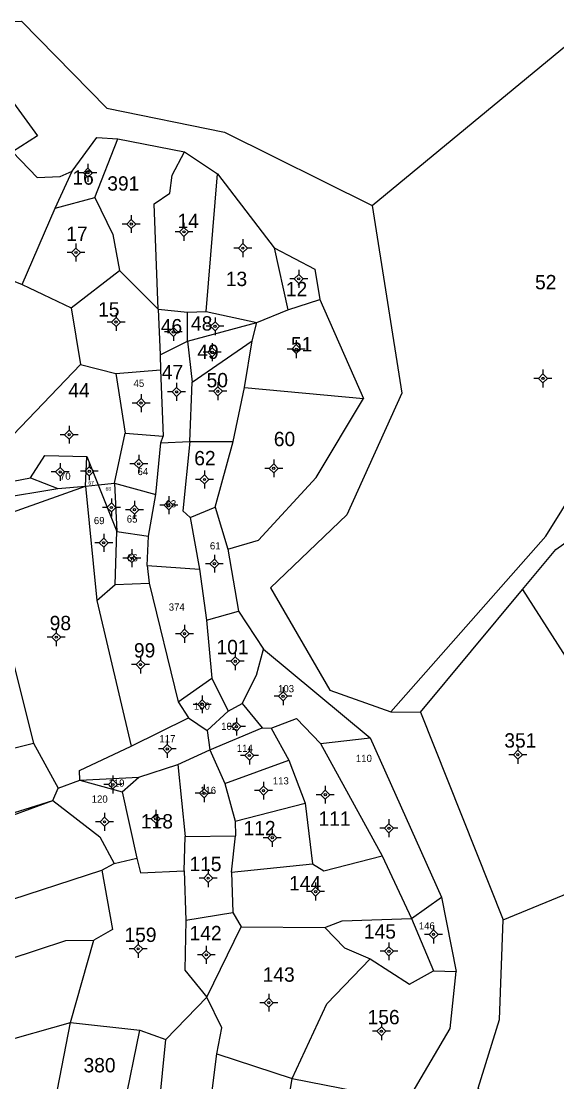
# Model space of a CAD drawing. Extents: x 551549 to 552090, y 1839470 to 1840059.
# Drawn here: x 551799.4 to 551874.1, y 1839853.3 to 1840001.3 of the extents above; entities that cross this region are included whole.
import ezdxf

# ---------------------------------------------------------------- set-up
doc = ezdxf.new("R2010")
doc.units = 0
for name, color, linetype in [('Level 10', 7, 'Continuous'), ('Level 11', 7, 'Continuous'), ('Level 6', 7, 'Continuous')]:
    doc.layers.add(name, color=color, linetype=linetype)

msp = doc.modelspace()

# ---------------------------------------------------------------- linework, layer by layer
at = {"layer": 'Level 10'}
for p, q in [((551809.64, 1839976.71), (551812.84, 1839984.87)), ((551812.84, 1839984.87), (551822.11, 1839983.06)), ((551822.11, 1839983.06), (551826.73, 1839980)), ((551804.09, 1839975.21), (551806.48, 1839980.35)), ((551825.12, 1839960.8), (551826.73, 1839980)), ((551826.73, 1839980), (551834.63, 1839969.66)), ((551804.09, 1839975.21), (551809.64, 1839976.71)), ((551799.51, 1839964.58), (551804.09, 1839975.21)), ((551834.63, 1839969.66), (551836.53, 1839961.04)), ((551791.88, 1839967.67), (551799.51, 1839964.58)), ((551806.33, 1839961.32), (551813.07, 1839966.53)), ((551813.07, 1839966.53), (551818.44, 1839961.14)), ((551799.51, 1839964.58), (551806.33, 1839961.32)), ((551836.53, 1839961.04), (551840.95, 1839962.46)), ((551840.95, 1839962.46), (551847.07, 1839948.67)), ((551806.33, 1839961.32), (551807.66, 1839953.41)), ((551818.44, 1839961.14), (551822.56, 1839960.73)), ((551818.44, 1839961.14), (551818.74, 1839954.79)), ((551822.55, 1839956.67), (551822.56, 1839960.73)), ((551822.56, 1839960.73), (551825.12, 1839960.8)), ((551825.12, 1839960.8), (551832.19, 1839959.28)), ((551832.19, 1839959.28), (551836.53, 1839961.04)), ((551822.55, 1839956.67), (551832.19, 1839959.28)), ((551831.55, 1839956.71), (551832.19, 1839959.28)), ((551818.74, 1839954.79), (551822.55, 1839956.67)), ((551822.55, 1839956.67), (551823.21, 1839950.98)), ((551823.21, 1839950.98), (551831.55, 1839956.71)), ((551830.49, 1839950.2), (551831.55, 1839956.71)), ((551818.74, 1839954.79), (551818.76, 1839952.69)), ((551798.27, 1839943.6), (551807.66, 1839953.41)), ((551807.66, 1839953.41), (551812.56, 1839952.15)), ((551812.56, 1839952.15), (551818.76, 1839952.69)), ((551812.56, 1839952.15), (551813.85, 1839943.85)), ((551818.76, 1839952.69), (551819.13, 1839943.41)), ((551822.88, 1839942.71), (551823.21, 1839950.98)), ((551828.91, 1839942.68), (551830.49, 1839950.2)), ((551830.49, 1839950.2), (551847.07, 1839948.67)), ((551812.39, 1839936.86), (551813.85, 1839943.85)), ((551813.85, 1839943.85), (551819.13, 1839943.41)), ((551818.81, 1839942.52), (551819.13, 1839943.41)), ((551818.13, 1839935.31), (551818.81, 1839942.52)), ((551818.81, 1839942.52), (551822.88, 1839942.71)), ((551822.88, 1839942.71), (551828.91, 1839942.68)), ((551826.39, 1839933.53), (551828.91, 1839942.68)), ((551808.32, 1839936.46), (551808.5, 1839940.62)), ((551808.5, 1839940.62), (551810.09, 1839936.63)), ((551781.19, 1839933.88), (551800.66, 1839937.64)), ((551800.66, 1839937.64), (551804.49, 1839936.16)), ((551782.33, 1839932.39), (551804.49, 1839936.16)), ((551791.73, 1839930.55), (551808.32, 1839936.46)), ((551804.49, 1839936.16), (551808.32, 1839936.46)), ((551808.32, 1839936.46), (551810.09, 1839936.63)), ((551808.32, 1839936.46), (551809.91, 1839920.54)), ((551810.09, 1839936.63), (551812.39, 1839936.86)), ((551810.09, 1839936.63), (551812.68, 1839930.13)), ((551812.39, 1839936.86), (551818.13, 1839935.31)), ((551812.39, 1839936.86), (551812.68, 1839930.13)), ((551817.11, 1839929.51), (551818.13, 1839935.31)), ((551822.9, 1839932.1), (551826.39, 1839933.53)), ((551826.39, 1839933.53), (551828.14, 1839927.7)), ((551822.9, 1839932.1), (551824.2, 1839924.9)), ((551812.48, 1839922.75), (551812.68, 1839930.13)), ((551812.68, 1839930.13), (551817.11, 1839929.51)), ((551816.93, 1839925.39), (551817.11, 1839929.51)), ((551828.14, 1839927.7), (551829.63, 1839919.03)), ((551816.93, 1839925.39), (551824.2, 1839924.9)), ((551816.93, 1839925.39), (551817.2, 1839922.95)), ((551824.2, 1839924.9), (551825.17, 1839917.78)), ((551809.91, 1839920.54), (551812.48, 1839922.75)), ((551812.48, 1839922.75), (551817.2, 1839922.95)), ((551817.2, 1839922.95), (551821.24, 1839906.4)), ((551855.01, 1839904.98), (551869.19, 1839922.07)), ((551869.19, 1839922.07), (551879.93, 1839905.21)), ((551809.91, 1839920.54), (551814.7, 1839900.25)), ((551825.17, 1839917.78), (551829.63, 1839919.03)), ((551829.63, 1839919.03), (551833.12, 1839913.75)), ((551825.17, 1839917.78), (551825.91, 1839909.71)), ((551833.12, 1839913.75), (551847.99, 1839901.37)), ((551821.24, 1839906.4), (551825.91, 1839909.71)), ((551825.91, 1839909.71), (551828.22, 1839905.1)), ((551821.24, 1839906.4), (551822.7, 1839904.18)), ((551828.22, 1839905.1), (551830.15, 1839906.19)), ((551830.15, 1839906.19), (551832.96, 1839902.8)), ((551825.29, 1839902.41), (551828.22, 1839905.1)), ((551850.87, 1839905.02), (551855.01, 1839904.98)), ((551855.01, 1839904.98), (551866.52, 1839876.02)), ((551814.7, 1839900.25), (551822.7, 1839904.18)), ((551822.7, 1839904.18), (551825.29, 1839902.41)), ((551825.29, 1839902.41), (551825.65, 1839899.71)), ((551825.65, 1839899.71), (551832.96, 1839902.8)), ((551832.96, 1839902.8), (551834.2, 1839902.75)), ((551834.2, 1839902.75), (551836.67, 1839898.29)), ((551789.51, 1839897.8), (551801.08, 1839900.64)), ((551801.08, 1839900.64), (551804.54, 1839894.39)), ((551841.07, 1839900.61), (551847.99, 1839901.37)), ((551841.07, 1839900.61), (551849.67, 1839884.94)), ((551847.99, 1839901.37), (551857.93, 1839879.18)), ((551821.2, 1839897.66), (551825.65, 1839899.71)), ((551825.65, 1839899.71), (551827.72, 1839895.03)), ((551815.77, 1839895.93), (551821.2, 1839897.66)), ((551821.2, 1839897.66), (551822.2, 1839887.62)), ((551827.72, 1839895.03), (551836.67, 1839898.29)), ((551836.67, 1839898.29), (551838.92, 1839892.28)), ((551807.53, 1839895.49), (551815.77, 1839895.93)), ((551813.46, 1839893.85), (551815.77, 1839895.93)), ((551803.77, 1839892.66), (551804.54, 1839894.39)), ((551804.54, 1839894.39), (551807.53, 1839895.49)), ((551807.53, 1839895.49), (551813.46, 1839893.85)), ((551827.72, 1839895.03), (551829.18, 1839889.77)), ((551770.18, 1839882.13), (551803.77, 1839892.66)), ((551771.92, 1839880.98), (551803.77, 1839892.66)), ((551813.46, 1839893.85), (551815.47, 1839884.6)), ((551829.18, 1839889.77), (551838.92, 1839892.28)), ((551838.92, 1839892.28), (551839.97, 1839883.83)), ((551829.18, 1839889.77), (551829.21, 1839887.72)), ((551822.09, 1839882.86), (551822.2, 1839887.62)), ((551822.2, 1839887.62), (551829.21, 1839887.72)), ((551828.69, 1839882.66), (551829.21, 1839887.72)), ((551810.61, 1839882.93), (551812.33, 1839883.89)), ((551812.33, 1839883.89), (551815.47, 1839884.6)), ((551828.69, 1839882.66), (551839.97, 1839883.83)), ((551849.67, 1839884.94), (551853.74, 1839876.21)), ((551775.94, 1839871.67), (551810.61, 1839882.93)), ((551822.09, 1839882.86), (551822.32, 1839875.97)), ((551828.69, 1839882.66), (551828.87, 1839877.05)), ((551866.52, 1839876.02), (551881.66, 1839882.3)), ((551853.74, 1839876.21), (551857.93, 1839879.18)), ((551857.93, 1839879.18), (551859.95, 1839868.83)), ((551822.32, 1839875.97), (551828.87, 1839877.05)), ((551828.87, 1839877.05), (551830.02, 1839875.06)), ((551825.25, 1839865.24), (551830.02, 1839875.06)), ((551830.02, 1839875.06), (551841.66, 1839874.98)), ((551853.74, 1839876.21), (551856.81, 1839868.92)), ((551806.26, 1839861.73), (551809.48, 1839873.21)), ((551856.81, 1839868.92), (551859.95, 1839868.83)), ((551819.54, 1839859.36), (551825.25, 1839865.24)), ((551780.95, 1839854.6), (551806.26, 1839861.73)), ((551804.42, 1839852.36), (551806.26, 1839861.73)), ((551806.26, 1839861.73), (551815.89, 1839860.63)), ((551808.78, 1839826.04), (551815.89, 1839860.63)), ((551815.89, 1839860.63), (551819.54, 1839859.36)), ((551816.27, 1839827.03), (551819.54, 1839859.36)), ((551824.85, 1839843.59), (551826.62, 1839857.33)), ((551826.62, 1839857.33), (551837.1, 1839853.9)), ((551835.47, 1839843.72), (551837.1, 1839853.9))]:
    msp.add_line(p, q, dxfattribs=at)
for points in [[(551779.67, 1840001.08), (551799.44, 1840001.26), (551811.33, 1839989.15), (551827.68, 1839985.78), (551848.24, 1839975.57)], [(551848.24, 1839975.57), (551875.33, 1839997.94), (551895.07, 1839994.56)], [(551794.04, 1839995.68), (551801.65, 1839985.31), (551798.18, 1839983.04)], [(551850.87, 1839905.02), (551872.46, 1839929.51), (551878.9, 1839939.84), (551889.6, 1839944.68), (551890.21, 1839945.99), (551897.06, 1839967), (551895.07, 1839994.56)], [(551806.48, 1839980.35), (551809.91, 1839985.06), (551812.84, 1839984.87)], [(551798.18, 1839983.04), (551801.62, 1839979.5), (551804.81, 1839979.64), (551806.48, 1839980.35)], [(551818.44, 1839961.14), (551817.9, 1839975.8), (551820.09, 1839977.29), (551820.4, 1839979.83), (551822.11, 1839983.06)], [(551809.64, 1839976.71), (551812.14, 1839971.52), (551813.07, 1839966.53)], [(551848.24, 1839975.57), (551852.41, 1839949.44), (551844.71, 1839932.45), (551834.09, 1839922.3), (551842.37, 1839908.03), (551850.87, 1839905.02)], [(551834.63, 1839969.66), (551840.27, 1839966.72), (551840.95, 1839962.46)], [(551828.14, 1839927.7), (551832.42, 1839928.92), (551840.45, 1839937.68), (551847.07, 1839948.67)], [(551822.88, 1839942.71), (551821.91, 1839933.03), (551822.9, 1839932.1)], [(551800.66, 1839937.64), (551802.68, 1839940.73), (551808.5, 1839940.62)], [(551869.19, 1839922.07), (551873.81, 1839927.63), (551892.95, 1839941.21), (551898.61, 1839912.1), (551899.66, 1839903.67)], [(551796.83, 1839918.43), (551797.6, 1839914.52), (551801.08, 1839900.64)], [(551830.15, 1839906.19), (551832.17, 1839910.11), (551833.12, 1839913.75)], [(551834.2, 1839902.75), (551837.71, 1839904.07), (551841.07, 1839900.61)], [(551807.53, 1839895.49), (551807.52, 1839896.86), (551814.7, 1839900.25)], [(551803.77, 1839892.66), (551810.32, 1839887.59), (551812.33, 1839883.89)], [(551815.47, 1839884.6), (551815.99, 1839882.56), (551822.09, 1839882.86)], [(551839.97, 1839883.83), (551841.53, 1839882.87), (551849.67, 1839884.94)], [(551810.61, 1839882.93), (551812.09, 1839874.69), (551809.48, 1839873.21)], [(551822.32, 1839875.97), (551822.15, 1839869.03), (551825.25, 1839865.24)], [(551841.66, 1839874.98), (551844.09, 1839875.89), (551853.74, 1839876.21)], [(551841.66, 1839874.98), (551844.4, 1839872.13), (551847.98, 1839870.6)], [(551856.98, 1839818.65), (551856.61, 1839824.84), (551858.21, 1839829.96), (551867.02, 1839847.56), (551863.03, 1839852.56), (551865.97, 1839862.16), (551866.52, 1839876.02)], [(551777.95, 1839864.02), (551805.59, 1839873.15), (551809.48, 1839873.21)], [(551837.1, 1839853.9), (551841.94, 1839864.31), (551847.98, 1839870.6)], [(551847.98, 1839870.6), (551853.46, 1839867.08), (551856.81, 1839868.92)], [(551852.43, 1839850.41), (551853.36, 1839851.09), (551859.12, 1839860.86), (551859.95, 1839868.83)], [(551826.62, 1839857.33), (551827.34, 1839860.99), (551825.25, 1839865.24)], [(551837.1, 1839853.9), (551846.11, 1839852.13), (551852.43, 1839850.41)]]:
    msp.add_lwpolyline(points, dxfattribs=at)
at = {"layer": 'Level 11'}
for p, q in [((551808.055, 1839980.14), (551807.43, 1839980.14)), ((551808.68, 1839980.765), (551808.055, 1839980.14)), ((551808.055, 1839980.14), (551808.68, 1839979.515)), ((551808.68, 1839981.39), (551808.68, 1839980.765)), ((551809.305, 1839980.14), (551808.68, 1839980.765)), ((551808.68, 1839979.515), (551809.305, 1839980.14)), ((551809.93, 1839980.14), (551809.305, 1839980.14)), ((551808.68, 1839979.515), (551808.68, 1839978.89)), ((551814.71, 1839974.25), (551814.71, 1839973.625)), ((551814.085, 1839973), (551813.46, 1839973)), ((551814.71, 1839973.625), (551814.085, 1839973)), ((551814.085, 1839973), (551814.71, 1839972.375)), ((551815.335, 1839973), (551814.71, 1839973.625)), ((551814.71, 1839972.375), (551815.335, 1839973)), ((551815.96, 1839973), (551815.335, 1839973)), ((551822.05, 1839972.525), (551821.425, 1839971.9)), ((551822.05, 1839973.15), (551822.05, 1839972.525)), ((551822.675, 1839971.9), (551822.05, 1839972.525)), ((551814.71, 1839972.375), (551814.71, 1839971.75)), ((551821.425, 1839971.9), (551820.8, 1839971.9)), ((551821.425, 1839971.9), (551822.05, 1839971.275)), ((551822.05, 1839971.275), (551822.675, 1839971.9)), ((551822.05, 1839971.275), (551822.05, 1839970.65)), ((551823.3, 1839971.9), (551822.675, 1839971.9)), ((551807.01, 1839969.645), (551806.385, 1839969.02)), ((551807.01, 1839970.27), (551807.01, 1839969.645)), ((551807.635, 1839969.02), (551807.01, 1839969.645)), ((551829.625, 1839969.64), (551829, 1839969.64)), ((551830.25, 1839970.265), (551829.625, 1839969.64)), ((551829.625, 1839969.64), (551830.25, 1839969.015)), ((551830.25, 1839970.89), (551830.25, 1839970.265)), ((551830.875, 1839969.64), (551830.25, 1839970.265)), ((551830.25, 1839969.015), (551830.875, 1839969.64)), ((551831.5, 1839969.64), (551830.875, 1839969.64)), ((551806.385, 1839969.02), (551805.76, 1839969.02)), ((551806.385, 1839969.02), (551807.01, 1839968.395)), ((551807.01, 1839968.395), (551807.635, 1839969.02)), ((551807.01, 1839968.395), (551807.01, 1839967.77)), ((551808.26, 1839969.02), (551807.635, 1839969.02)), ((551830.25, 1839969.015), (551830.25, 1839968.39)), ((551837.405, 1839965.35), (551836.78, 1839965.35)), ((551838.03, 1839965.975), (551837.405, 1839965.35)), ((551837.405, 1839965.35), (551838.03, 1839964.725)), ((551838.03, 1839966.6), (551838.03, 1839965.975)), ((551838.655, 1839965.35), (551838.03, 1839965.975)), ((551838.03, 1839964.725), (551838.655, 1839965.35)), ((551839.28, 1839965.35), (551838.655, 1839965.35)), ((551838.03, 1839964.725), (551838.03, 1839964.1)), ((551811.965, 1839959.34), (551811.34, 1839959.34)), ((551812.59, 1839959.965), (551811.965, 1839959.34)), ((551811.965, 1839959.34), (551812.59, 1839958.715)), ((551812.59, 1839960.59), (551812.59, 1839959.965)), ((551813.215, 1839959.34), (551812.59, 1839959.965)), ((551812.59, 1839958.715), (551813.215, 1839959.34)), ((551813.84, 1839959.34), (551813.215, 1839959.34)), ((551820.57, 1839959.21), (551820.57, 1839958.585)), ((551826.37, 1839959.365), (551825.745, 1839958.74)), ((551826.37, 1839959.99), (551826.37, 1839959.365)), ((551826.995, 1839958.74), (551826.37, 1839959.365)), ((551812.59, 1839958.715), (551812.59, 1839958.09)), ((551819.945, 1839957.96), (551819.32, 1839957.96)), ((551820.57, 1839958.585), (551819.945, 1839957.96)), ((551819.945, 1839957.96), (551820.57, 1839957.335)), ((551821.195, 1839957.96), (551820.57, 1839958.585)), ((551820.57, 1839957.335), (551821.195, 1839957.96)), ((551821.82, 1839957.96), (551821.195, 1839957.96)), ((551825.745, 1839958.74), (551825.12, 1839958.74)), ((551825.745, 1839958.74), (551826.37, 1839958.115)), ((551826.37, 1839958.115), (551826.995, 1839958.74)), ((551826.37, 1839958.115), (551826.37, 1839957.49)), ((551827.62, 1839958.74), (551826.995, 1839958.74)), ((551820.57, 1839957.335), (551820.57, 1839956.71)), ((551825.99, 1839956.38), (551825.99, 1839955.755)), ((551837.69, 1839956.81), (551837.69, 1839956.185)), ((551825.365, 1839955.13), (551824.74, 1839955.13)), ((551825.99, 1839955.755), (551825.365, 1839955.13)), ((551825.365, 1839955.13), (551825.99, 1839954.505)), ((551826.615, 1839955.13), (551825.99, 1839955.755)), ((551825.99, 1839954.505), (551826.615, 1839955.13)), ((551827.24, 1839955.13), (551826.615, 1839955.13)), ((551837.065, 1839955.56), (551836.44, 1839955.56)), ((551837.69, 1839956.185), (551837.065, 1839955.56)), ((551837.065, 1839955.56), (551837.69, 1839954.935)), ((551838.315, 1839955.56), (551837.69, 1839956.185)), ((551837.69, 1839954.935), (551838.315, 1839955.56)), ((551837.69, 1839954.935), (551837.69, 1839954.31)), ((551838.94, 1839955.56), (551838.315, 1839955.56)), ((551825.99, 1839954.505), (551825.99, 1839953.88)), ((551872.04, 1839952.105), (551871.415, 1839951.48)), ((551872.04, 1839952.73), (551872.04, 1839952.105)), ((551872.665, 1839951.48), (551872.04, 1839952.105)), ((551821.02, 1839950.85), (551821.02, 1839950.225)), ((551826.77, 1839950.94), (551826.77, 1839950.315)), ((551871.415, 1839951.48), (551870.79, 1839951.48)), ((551871.415, 1839951.48), (551872.04, 1839950.855)), ((551872.04, 1839950.855), (551872.665, 1839951.48)), ((551872.04, 1839950.855), (551872.04, 1839950.23)), ((551873.29, 1839951.48), (551872.665, 1839951.48)), ((551816.07, 1839949.3), (551816.07, 1839948.675)), ((551820.395, 1839949.6), (551819.77, 1839949.6)), ((551821.02, 1839950.225), (551820.395, 1839949.6)), ((551820.395, 1839949.6), (551821.02, 1839948.975)), ((551821.645, 1839949.6), (551821.02, 1839950.225)), ((551821.02, 1839948.975), (551821.645, 1839949.6)), ((551821.02, 1839948.975), (551821.02, 1839948.35)), ((551822.27, 1839949.6), (551821.645, 1839949.6)), ((551826.145, 1839949.69), (551825.52, 1839949.69)), ((551826.77, 1839950.315), (551826.145, 1839949.69)), ((551826.145, 1839949.69), (551826.77, 1839949.065)), ((551827.395, 1839949.69), (551826.77, 1839950.315)), ((551826.77, 1839949.065), (551827.395, 1839949.69)), ((551826.77, 1839949.065), (551826.77, 1839948.44)), ((551828.02, 1839949.69), (551827.395, 1839949.69)), ((551815.445, 1839948.05), (551814.82, 1839948.05)), ((551816.07, 1839948.675), (551815.445, 1839948.05)), ((551815.445, 1839948.05), (551816.07, 1839947.425)), ((551816.695, 1839948.05), (551816.07, 1839948.675)), ((551816.07, 1839947.425), (551816.695, 1839948.05)), ((551816.07, 1839947.425), (551816.07, 1839946.8)), ((551817.32, 1839948.05), (551816.695, 1839948.05)), ((551806.06, 1839944.89), (551806.06, 1839944.265)), ((551805.435, 1839943.64), (551804.81, 1839943.64)), ((551806.06, 1839944.265), (551805.435, 1839943.64)), ((551805.435, 1839943.64), (551806.06, 1839943.015)), ((551806.685, 1839943.64), (551806.06, 1839944.265)), ((551806.06, 1839943.015), (551806.685, 1839943.64)), ((551806.06, 1839943.015), (551806.06, 1839942.39)), ((551807.31, 1839943.64), (551806.685, 1839943.64)), ((551815.75, 1839940.205), (551815.125, 1839939.58)), ((551815.75, 1839940.83), (551815.75, 1839940.205)), ((551816.375, 1839939.58), (551815.75, 1839940.205)), ((551834.55, 1839940.2), (551834.55, 1839939.575)), ((551804.8, 1839939.065), (551804.175, 1839938.44)), ((551804.8, 1839939.69), (551804.8, 1839939.065)), ((551805.425, 1839938.44), (551804.8, 1839939.065)), ((551808.245, 1839938.54), (551807.62, 1839938.54)), ((551808.87, 1839939.165), (551808.245, 1839938.54)), ((551808.245, 1839938.54), (551808.87, 1839937.915)), ((551808.87, 1839939.79), (551808.87, 1839939.165)), ((551809.495, 1839938.54), (551808.87, 1839939.165)), ((551808.87, 1839937.915), (551809.495, 1839938.54)), ((551810.12, 1839938.54), (551809.495, 1839938.54)), ((551815.125, 1839939.58), (551814.5, 1839939.58)), ((551815.125, 1839939.58), (551815.75, 1839938.955)), ((551815.75, 1839938.955), (551816.375, 1839939.58)), ((551815.75, 1839938.955), (551815.75, 1839938.33)), ((551817, 1839939.58), (551816.375, 1839939.58)), ((551824.9, 1839938.65), (551824.9, 1839938.025)), ((551833.925, 1839938.95), (551833.3, 1839938.95)), ((551834.55, 1839939.575), (551833.925, 1839938.95)), ((551833.925, 1839938.95), (551834.55, 1839938.325)), ((551835.175, 1839938.95), (551834.55, 1839939.575)), ((551834.55, 1839938.325), (551835.175, 1839938.95)), ((551835.8, 1839938.95), (551835.175, 1839938.95)), ((551804.175, 1839938.44), (551803.55, 1839938.44)), ((551804.175, 1839938.44), (551804.8, 1839937.815)), ((551804.8, 1839937.815), (551805.425, 1839938.44)), ((551804.8, 1839937.815), (551804.8, 1839937.19)), ((551806.05, 1839938.44), (551805.425, 1839938.44)), ((551808.87, 1839937.915), (551808.87, 1839937.29)), ((551824.275, 1839937.4), (551823.65, 1839937.4)), ((551824.9, 1839938.025), (551824.275, 1839937.4)), ((551824.275, 1839937.4), (551824.9, 1839936.775)), ((551825.525, 1839937.4), (551824.9, 1839938.025)), ((551824.9, 1839936.775), (551825.525, 1839937.4)), ((551826.15, 1839937.4), (551825.525, 1839937.4)), ((551834.55, 1839938.325), (551834.55, 1839937.7)), ((551824.9, 1839936.775), (551824.9, 1839936.15)), ((551811.94, 1839934.125), (551811.315, 1839933.5)), ((551811.94, 1839934.75), (551811.94, 1839934.125)), ((551812.565, 1839933.5), (551811.94, 1839934.125)), ((551815.15, 1839934.43), (551815.15, 1839933.805)), ((551819.93, 1839934.425), (551819.305, 1839933.8)), ((551819.93, 1839935.05), (551819.93, 1839934.425)), ((551820.555, 1839933.8), (551819.93, 1839934.425)), ((551811.315, 1839933.5), (551810.69, 1839933.5)), ((551811.315, 1839933.5), (551811.94, 1839932.875)), ((551811.94, 1839932.875), (551812.565, 1839933.5)), ((551811.94, 1839932.875), (551811.94, 1839932.25)), ((551813.19, 1839933.5), (551812.565, 1839933.5)), ((551814.525, 1839933.18), (551813.9, 1839933.18)), ((551815.15, 1839933.805), (551814.525, 1839933.18)), ((551814.525, 1839933.18), (551815.15, 1839932.555)), ((551815.775, 1839933.18), (551815.15, 1839933.805)), ((551815.15, 1839932.555), (551815.775, 1839933.18)), ((551816.4, 1839933.18), (551815.775, 1839933.18)), ((551819.305, 1839933.8), (551818.68, 1839933.8)), ((551819.305, 1839933.8), (551819.93, 1839933.175)), ((551819.93, 1839933.175), (551820.555, 1839933.8)), ((551819.93, 1839933.175), (551819.93, 1839932.55)), ((551821.18, 1839933.8), (551820.555, 1839933.8)), ((551815.15, 1839932.555), (551815.15, 1839931.93)), ((551810.87, 1839929.83), (551810.87, 1839929.205)), ((551810.245, 1839928.58), (551809.62, 1839928.58)), ((551810.87, 1839929.205), (551810.245, 1839928.58)), ((551810.245, 1839928.58), (551810.87, 1839927.955)), ((551811.495, 1839928.58), (551810.87, 1839929.205)), ((551810.87, 1839927.955), (551811.495, 1839928.58)), ((551812.12, 1839928.58), (551811.495, 1839928.58)), ((551810.87, 1839927.955), (551810.87, 1839927.33)), ((551814.78, 1839927.065), (551814.155, 1839926.44)), ((551814.78, 1839927.69), (551814.78, 1839927.065)), ((551815.405, 1839926.44), (551814.78, 1839927.065)), ((551826.28, 1839926.91), (551826.28, 1839926.285)), ((551814.155, 1839926.44), (551813.53, 1839926.44)), ((551814.155, 1839926.44), (551814.78, 1839925.815)), ((551814.78, 1839925.815), (551815.405, 1839926.44)), ((551814.78, 1839925.815), (551814.78, 1839925.19)), ((551816.03, 1839926.44), (551815.405, 1839926.44)), ((551825.655, 1839925.66), (551825.03, 1839925.66)), ((551826.28, 1839926.285), (551825.655, 1839925.66)), ((551825.655, 1839925.66), (551826.28, 1839925.035)), ((551826.905, 1839925.66), (551826.28, 1839926.285)), ((551826.28, 1839925.035), (551826.905, 1839925.66)), ((551827.53, 1839925.66), (551826.905, 1839925.66)), ((551826.28, 1839925.035), (551826.28, 1839924.41)), ((551804.27, 1839916.67), (551804.27, 1839916.045)), ((551822.13, 1839916.525), (551821.505, 1839915.9)), ((551822.13, 1839917.15), (551822.13, 1839916.525)), ((551822.755, 1839915.9), (551822.13, 1839916.525)), ((551803.645, 1839915.42), (551803.02, 1839915.42)), ((551804.27, 1839916.045), (551803.645, 1839915.42)), ((551803.645, 1839915.42), (551804.27, 1839914.795)), ((551804.895, 1839915.42), (551804.27, 1839916.045)), ((551804.27, 1839914.795), (551804.895, 1839915.42)), ((551805.52, 1839915.42), (551804.895, 1839915.42)), ((551821.505, 1839915.9), (551820.88, 1839915.9)), ((551821.505, 1839915.9), (551822.13, 1839915.275)), ((551822.13, 1839915.275), (551822.755, 1839915.9)), ((551822.13, 1839915.275), (551822.13, 1839914.65)), ((551823.38, 1839915.9), (551822.755, 1839915.9)), ((551804.27, 1839914.795), (551804.27, 1839914.17)), ((551816, 1839912.225), (551815.375, 1839911.6)), ((551816, 1839912.85), (551816, 1839912.225)), ((551816.625, 1839911.6), (551816, 1839912.225)), ((551828.565, 1839912.06), (551827.94, 1839912.06)), ((551829.19, 1839912.685), (551828.565, 1839912.06)), ((551828.565, 1839912.06), (551829.19, 1839911.435)), ((551829.19, 1839913.31), (551829.19, 1839912.685)), ((551829.815, 1839912.06), (551829.19, 1839912.685)), ((551829.19, 1839911.435), (551829.815, 1839912.06)), ((551830.44, 1839912.06), (551829.815, 1839912.06)), ((551815.375, 1839911.6), (551814.75, 1839911.6)), ((551815.375, 1839911.6), (551816, 1839910.975)), ((551816, 1839910.975), (551816.625, 1839911.6)), ((551816, 1839910.975), (551816, 1839910.35)), ((551817.25, 1839911.6), (551816.625, 1839911.6)), ((551829.19, 1839911.435), (551829.19, 1839910.81)), ((551835.84, 1839907.805), (551835.215, 1839907.18)), ((551835.84, 1839908.43), (551835.84, 1839907.805)), ((551836.465, 1839907.18), (551835.84, 1839907.805)), ((551823.975, 1839906.06), (551823.35, 1839906.06)), ((551824.6, 1839906.685), (551823.975, 1839906.06)), ((551823.975, 1839906.06), (551824.6, 1839905.435)), ((551824.6, 1839907.31), (551824.6, 1839906.685)), ((551825.225, 1839906.06), (551824.6, 1839906.685)), ((551824.6, 1839905.435), (551825.225, 1839906.06)), ((551825.85, 1839906.06), (551825.225, 1839906.06)), ((551835.215, 1839907.18), (551834.59, 1839907.18)), ((551835.215, 1839907.18), (551835.84, 1839906.555)), ((551835.84, 1839906.555), (551836.465, 1839907.18)), ((551835.84, 1839906.555), (551835.84, 1839905.93)), ((551837.09, 1839907.18), (551836.465, 1839907.18)), ((551824.6, 1839905.435), (551824.6, 1839904.81)), ((551829.36, 1839903.575), (551828.735, 1839902.95)), ((551829.36, 1839904.2), (551829.36, 1839903.575)), ((551829.985, 1839902.95), (551829.36, 1839903.575)), ((551828.735, 1839902.95), (551828.11, 1839902.95)), ((551828.735, 1839902.95), (551829.36, 1839902.325)), ((551829.36, 1839902.325), (551829.985, 1839902.95)), ((551829.36, 1839902.325), (551829.36, 1839901.7)), ((551830.61, 1839902.95), (551829.985, 1839902.95)), ((551819.73, 1839900.465), (551819.105, 1839899.84)), ((551819.73, 1839901.09), (551819.73, 1839900.465)), ((551820.355, 1839899.84), (551819.73, 1839900.465)), ((551831.16, 1839900.17), (551831.16, 1839899.545)), ((551868.55, 1839900.29), (551868.55, 1839899.665)), ((551819.105, 1839899.84), (551818.48, 1839899.84)), ((551819.105, 1839899.84), (551819.73, 1839899.215)), ((551819.73, 1839899.215), (551820.355, 1839899.84)), ((551819.73, 1839899.215), (551819.73, 1839898.59)), ((551820.98, 1839899.84), (551820.355, 1839899.84)), ((551830.535, 1839898.92), (551829.91, 1839898.92)), ((551831.16, 1839899.545), (551830.535, 1839898.92)), ((551830.535, 1839898.92), (551831.16, 1839898.295)), ((551831.785, 1839898.92), (551831.16, 1839899.545)), ((551831.16, 1839898.295), (551831.785, 1839898.92)), ((551832.41, 1839898.92), (551831.785, 1839898.92)), ((551867.925, 1839899.04), (551867.3, 1839899.04)), ((551868.55, 1839899.665), (551867.925, 1839899.04)), ((551867.925, 1839899.04), (551868.55, 1839898.415)), ((551869.175, 1839899.04), (551868.55, 1839899.665)), ((551868.55, 1839898.415), (551869.175, 1839899.04)), ((551869.8, 1839899.04), (551869.175, 1839899.04)), ((551831.16, 1839898.295), (551831.16, 1839897.67)), ((551868.55, 1839898.415), (551868.55, 1839897.79)), ((551812.16, 1839896.14), (551812.16, 1839895.515)), ((551811.535, 1839894.89), (551810.91, 1839894.89)), ((551812.16, 1839895.515), (551811.535, 1839894.89)), ((551811.535, 1839894.89), (551812.16, 1839894.265)), ((551812.785, 1839894.89), (551812.16, 1839895.515)), ((551812.16, 1839894.265), (551812.785, 1839894.89)), ((551812.16, 1839894.265), (551812.16, 1839893.64)), ((551813.41, 1839894.89), (551812.785, 1839894.89)), ((551824.85, 1839894.285), (551824.225, 1839893.66)), ((551824.85, 1839894.91), (551824.85, 1839894.285)), ((551825.475, 1839893.66), (551824.85, 1839894.285)), ((551833.13, 1839894.655), (551832.505, 1839894.03)), ((551833.13, 1839895.28), (551833.13, 1839894.655)), ((551833.755, 1839894.03), (551833.13, 1839894.655)), ((551841.73, 1839894.72), (551841.73, 1839894.095)), ((551824.225, 1839893.66), (551823.6, 1839893.66)), ((551824.225, 1839893.66), (551824.85, 1839893.035)), ((551824.85, 1839893.035), (551825.475, 1839893.66)), ((551824.85, 1839893.035), (551824.85, 1839892.41)), ((551826.1, 1839893.66), (551825.475, 1839893.66)), ((551832.505, 1839894.03), (551831.88, 1839894.03)), ((551832.505, 1839894.03), (551833.13, 1839893.405)), ((551833.13, 1839893.405), (551833.755, 1839894.03)), ((551833.13, 1839893.405), (551833.13, 1839892.78)), ((551834.38, 1839894.03), (551833.755, 1839894.03)), ((551841.105, 1839893.47), (551840.48, 1839893.47)), ((551841.73, 1839894.095), (551841.105, 1839893.47)), ((551841.105, 1839893.47), (551841.73, 1839892.845)), ((551842.355, 1839893.47), (551841.73, 1839894.095)), ((551841.73, 1839892.845), (551842.355, 1839893.47)), ((551841.73, 1839892.845), (551841.73, 1839892.22)), ((551842.98, 1839893.47), (551842.355, 1839893.47)), ((551818.11, 1839891.36), (551818.11, 1839890.735)), ((551810.365, 1839889.69), (551809.74, 1839889.69)), ((551810.99, 1839890.315), (551810.365, 1839889.69)), ((551810.365, 1839889.69), (551810.99, 1839889.065)), ((551810.99, 1839890.94), (551810.99, 1839890.315)), ((551811.615, 1839889.69), (551810.99, 1839890.315)), ((551810.99, 1839889.065), (551811.615, 1839889.69)), ((551812.24, 1839889.69), (551811.615, 1839889.69)), ((551817.485, 1839890.11), (551816.86, 1839890.11)), ((551818.11, 1839890.735), (551817.485, 1839890.11)), ((551817.485, 1839890.11), (551818.11, 1839889.485)), ((551818.735, 1839890.11), (551818.11, 1839890.735)), ((551818.11, 1839889.485), (551818.735, 1839890.11)), ((551819.36, 1839890.11), (551818.735, 1839890.11)), ((551850.59, 1839890.04), (551850.59, 1839889.415)), ((551810.99, 1839889.065), (551810.99, 1839888.44)), ((551818.11, 1839889.485), (551818.11, 1839888.86)), ((551834.35, 1839888.72), (551834.35, 1839888.095)), ((551849.965, 1839888.79), (551849.34, 1839888.79)), ((551850.59, 1839889.415), (551849.965, 1839888.79)), ((551849.965, 1839888.79), (551850.59, 1839888.165)), ((551851.215, 1839888.79), (551850.59, 1839889.415)), ((551850.59, 1839888.165), (551851.215, 1839888.79)), ((551851.84, 1839888.79), (551851.215, 1839888.79)), ((551833.725, 1839887.47), (551833.1, 1839887.47)), ((551834.35, 1839888.095), (551833.725, 1839887.47)), ((551833.725, 1839887.47), (551834.35, 1839886.845)), ((551834.975, 1839887.47), (551834.35, 1839888.095)), ((551834.35, 1839886.845), (551834.975, 1839887.47)), ((551834.35, 1839886.845), (551834.35, 1839886.22)), ((551835.6, 1839887.47), (551834.975, 1839887.47)), ((551850.59, 1839888.165), (551850.59, 1839887.54)), ((551825.42, 1839882.465), (551824.795, 1839881.84)), ((551825.42, 1839883.09), (551825.42, 1839882.465)), ((551826.045, 1839881.84), (551825.42, 1839882.465)), ((551824.795, 1839881.84), (551824.17, 1839881.84)), ((551824.795, 1839881.84), (551825.42, 1839881.215)), ((551825.42, 1839881.215), (551826.045, 1839881.84)), ((551825.42, 1839881.215), (551825.42, 1839880.59)), ((551826.67, 1839881.84), (551826.045, 1839881.84)), ((551840.38, 1839881.21), (551840.38, 1839880.585)), ((551839.755, 1839879.96), (551839.13, 1839879.96)), ((551840.38, 1839880.585), (551839.755, 1839879.96)), ((551839.755, 1839879.96), (551840.38, 1839879.335)), ((551841.005, 1839879.96), (551840.38, 1839880.585)), ((551840.38, 1839879.335), (551841.005, 1839879.96)), ((551840.38, 1839879.335), (551840.38, 1839878.71)), ((551841.63, 1839879.96), (551841.005, 1839879.96)), ((551856.8, 1839875.25), (551856.8, 1839874.625)), ((551856.175, 1839874), (551855.55, 1839874)), ((551856.8, 1839874.625), (551856.175, 1839874)), ((551856.175, 1839874), (551856.8, 1839873.375)), ((551857.425, 1839874), (551856.8, 1839874.625)), ((551856.8, 1839873.375), (551857.425, 1839874)), ((551858.05, 1839874), (551857.425, 1839874)), ((551815.055, 1839871.98), (551814.43, 1839871.98)), ((551815.68, 1839872.605), (551815.055, 1839871.98)), ((551815.055, 1839871.98), (551815.68, 1839871.355)), ((551815.68, 1839873.23), (551815.68, 1839872.605)), ((551816.305, 1839871.98), (551815.68, 1839872.605)), ((551815.68, 1839871.355), (551816.305, 1839871.98)), ((551816.93, 1839871.98), (551816.305, 1839871.98)), ((551825.16, 1839872.39), (551825.16, 1839871.765)), ((551850.6, 1839872.265), (551849.975, 1839871.64)), ((551850.6, 1839872.89), (551850.6, 1839872.265)), ((551851.225, 1839871.64), (551850.6, 1839872.265)), ((551856.8, 1839873.375), (551856.8, 1839872.75)), ((551815.68, 1839871.355), (551815.68, 1839870.73)), ((551824.535, 1839871.14), (551823.91, 1839871.14)), ((551825.16, 1839871.765), (551824.535, 1839871.14)), ((551824.535, 1839871.14), (551825.16, 1839870.515)), ((551825.785, 1839871.14), (551825.16, 1839871.765)), ((551825.16, 1839870.515), (551825.785, 1839871.14)), ((551825.16, 1839870.515), (551825.16, 1839869.89)), ((551826.41, 1839871.14), (551825.785, 1839871.14)), ((551849.975, 1839871.64), (551849.35, 1839871.64)), ((551849.975, 1839871.64), (551850.6, 1839871.015)), ((551850.6, 1839871.015), (551851.225, 1839871.64)), ((551850.6, 1839871.015), (551850.6, 1839870.39)), ((551851.85, 1839871.64), (551851.225, 1839871.64)), ((551833.86, 1839865.105), (551833.235, 1839864.48)), ((551833.86, 1839865.73), (551833.86, 1839865.105)), ((551834.485, 1839864.48), (551833.86, 1839865.105)), ((551833.235, 1839864.48), (551832.61, 1839864.48)), ((551833.235, 1839864.48), (551833.86, 1839863.855)), ((551833.86, 1839863.855), (551834.485, 1839864.48)), ((551833.86, 1839863.855), (551833.86, 1839863.23)), ((551835.11, 1839864.48), (551834.485, 1839864.48)), ((551849.54, 1839861.75), (551849.54, 1839861.125)), ((551848.915, 1839860.5), (551848.29, 1839860.5)), ((551849.54, 1839861.125), (551848.915, 1839860.5)), ((551848.915, 1839860.5), (551849.54, 1839859.875)), ((551850.165, 1839860.5), (551849.54, 1839861.125)), ((551849.54, 1839859.875), (551850.165, 1839860.5)), ((551850.79, 1839860.5), (551850.165, 1839860.5)), ((551849.54, 1839859.875), (551849.54, 1839859.25))]:
    msp.add_line(p, q, dxfattribs=at)
for centre in [(551808.67975, 1839980.14), (551814.70975, 1839973), (551822.04975, 1839971.9), (551830.24975, 1839969.64), (551807.00975, 1839969.02), (551838.02975, 1839965.35), (551812.58975, 1839959.34), (551820.56975, 1839957.96), (551826.36975, 1839958.74), (551825.98975, 1839955.13), (551837.68975, 1839955.56), (551872.03975, 1839951.48), (551821.01975, 1839949.6), (551826.76975, 1839949.69), (551816.06975, 1839948.05), (551806.05975, 1839943.64), (551804.79975, 1839938.44), (551808.86975, 1839938.54), (551815.74975, 1839939.58), (551834.54975, 1839938.95), (551824.89975, 1839937.4), (551811.93975, 1839933.5), (551815.14975, 1839933.18), (551819.92975, 1839933.8), (551810.86975, 1839928.58), (551814.77975, 1839926.44), (551826.27975, 1839925.66), (551804.26975, 1839915.42), (551822.12975, 1839915.9), (551829.18975, 1839912.06), (551815.99975, 1839911.6), (551824.59975, 1839906.06), (551835.83975, 1839907.18), (551829.35975, 1839902.95), (551819.72975, 1839899.84), (551831.15975, 1839898.92), (551868.54975, 1839899.04), (551812.15975, 1839894.89), (551833.12975, 1839894.03), (551824.84975, 1839893.66), (551841.72975, 1839893.47), (551810.98975, 1839889.69), (551818.10975, 1839890.11), (551850.58975, 1839888.79), (551834.34975, 1839887.47), (551825.41975, 1839881.84), (551840.37975, 1839879.96), (551856.79975, 1839874), (551815.67975, 1839871.98), (551825.15975, 1839871.14), (551850.59975, 1839871.64), (551833.85975, 1839864.48), (551849.53975, 1839860.5)]:
    msp.add_circle(centre, 0.15, dxfattribs=at)

# ---------------------------------------------------------------- texts
at = {"layer": 'Level 6'}
for s, height, p in [('16', 1.99998, (551806.51, 1839978.48)), ('391', 1.99998, (551811.37, 1839977.65)), ('14', 1.99998, (551821.14, 1839972.43)), ('17', 1.99998, (551805.65, 1839970.64)), ('13', 1.99998, (551827.86825, 1839964.34985)), ('52', 1.99998, (551870.94, 1839963.9)), ('12', 1.99998, (551836.23673, 1839962.93274)), ('15', 1.99998, (551810.09, 1839960.1)), ('46', 1.99998, (551818.82, 1839957.76)), ('48', 1.99998, (551823.03, 1839958.15)), ('51', 1.99998, (551836.95, 1839955.24)), ('49', 1.99998, (551823.91, 1839954.19)), ('47', 1.99998, (551818.96, 1839951.36)), ('50', 1.99998, (551825.2, 1839950.24)), ('44', 1.99998, (551805.95, 1839948.83)), ('45', 0.99996, (551815.03, 1839950.3)), ('60', 1.99998, (551834.56, 1839942.04)), ('62', 1.99998, (551823.48, 1839939.37)), ('64', 0.99996, (551815.58, 1839938)), ('70', 0.99996, (551804.78, 1839937.36)), ('67', 0.49998, (551808.74, 1839936.69)), ('68', 0.49998, (551811.13, 1839935.83)), ('63', 0.99996, (551819.48, 1839933.51)), ('69', 0.99996, (551809.5, 1839931.17)), ('65', 0.99996, (551814.08, 1839931.39)), ('61', 0.99996, (551825.66, 1839927.65)), ('66', 0.99996, (551814.13, 1839925.98)), ('374', 0.99996, (551819.93, 1839919.12)), ('98', 1.99998, (551803.35, 1839916.39)), ('101', 1.99998, (551826.58, 1839913.04)), ('99', 1.99998, (551815.08, 1839912.59)), ('103', 0.99996, (551835.15, 1839907.74)), ('100', 0.99996, (551823.43, 1839905.31)), ('102', 0.99996, (551827.23, 1839902.5)), ('117', 0.99996, (551818.62, 1839900.77)), ('351', 1.99998, (551866.66, 1839900.03)), ('114', 0.99996, (551829.41, 1839899.44)), ('110', 0.99996, (551845.99, 1839898.03)), ('119', 0.99996, (551811.53, 1839894.59)), ('113', 0.99996, (551834.42, 1839894.9)), ('116', 0.99996, (551824.29, 1839893.57)), ('120', 0.99996, (551809.2, 1839892.36)), ('118', 1.99998, (551816.06, 1839888.76)), ('112', 1.99998, (551830.34, 1839887.81)), ('111', 1.99998, (551840.79, 1839889.14)), ('115', 1.99998, (551822.81, 1839882.81)), ('144', 1.99998, (551836.68, 1839880.13)), ('159', 1.99998, (551813.76, 1839872.94)), ('142', 1.99998, (551822.83, 1839873.18)), ('145', 1.99998, (551847.11, 1839873.41)), ('146', 0.99996, (551854.75, 1839874.69)), ('143', 1.99998, (551833.01, 1839867.4)), ('156', 1.99998, (551847.62, 1839861.47)), ('380', 1.99998, (551808.06, 1839854.77))]:
    msp.add_text(s, height=height, dxfattribs=at).set_placement(p)

doc.saveas('drawing.dxf')
